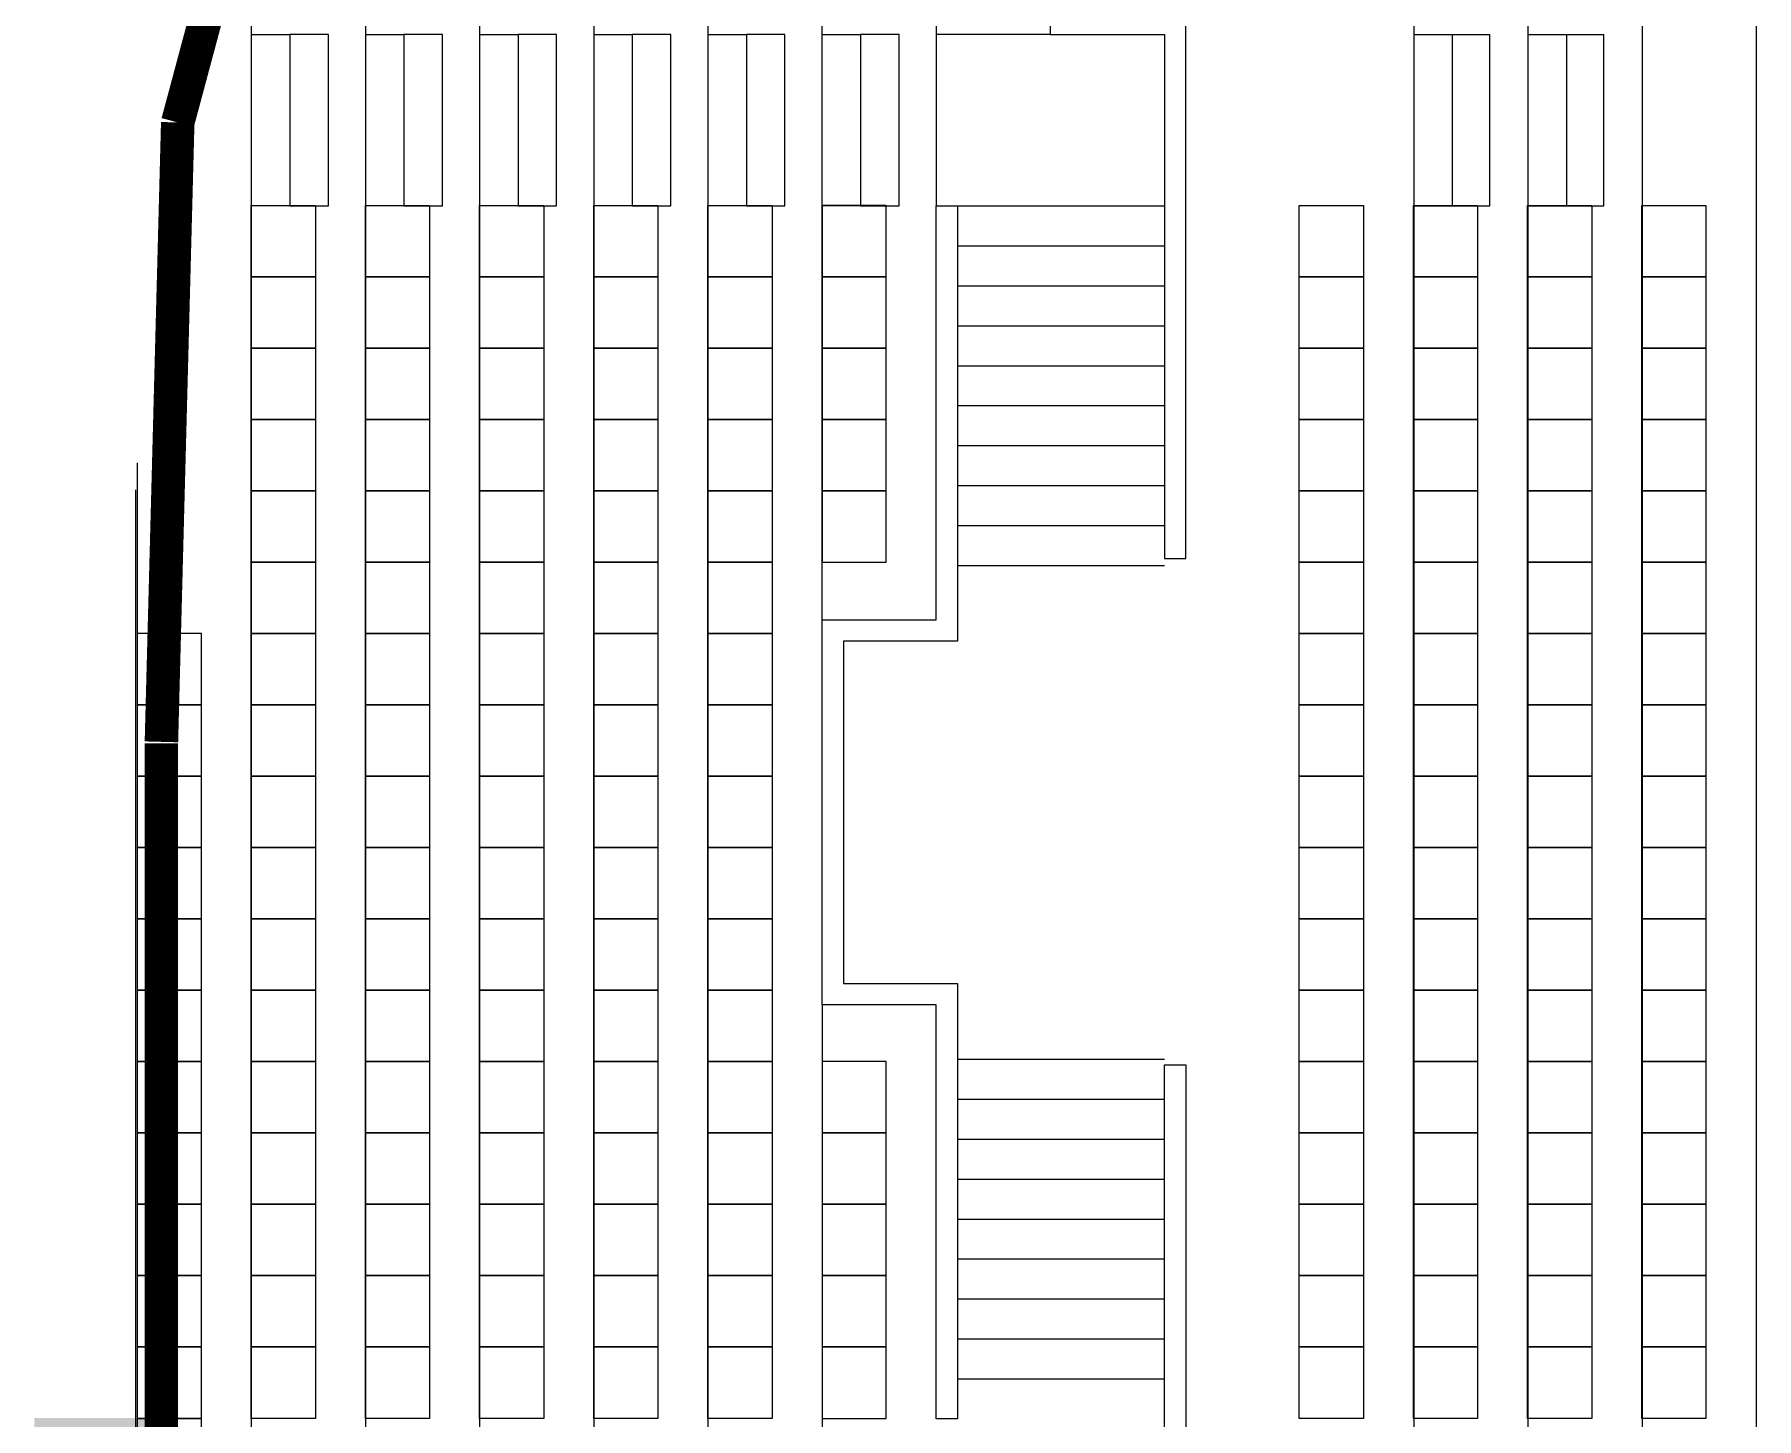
# Model space of a CAD drawing. Header units: millimetres. Extents: x -30921 to 91963, y -65754 to 26853.
# Drawn here: x -30902 to -18832, y -5669 to 4031 of the extents above; entities that cross this region are included whole.
import ezdxf

# ---------------------------------------------------------------- set-up
doc = ezdxf.new("R2010")
doc.units = ezdxf.units.MM
doc.header["$LTSCALE"] = 0.1
doc.header["$MEASUREMENT"] = 0
for name, color, linetype in [('GRADIN ESCALIER', 7, 'CONTINUOUS'), ('GRADINS_FIXES_BAS', 7, 'CONTINUOUS'), ('GRADINS_FIXES_HAUT', 7, 'CONTINUOUS'), ('SALLE CONTOUR', 7, 'CONTINUOUS')]:
    doc.layers.add(name, color=color, linetype=linetype)

msp = doc.modelspace()

# ---------------------------------------------------------------- hatches: boundary and pattern name
at = {"layer": 'SALLE CONTOUR', "linetype": 'Continuous'}
msp.add_hatch(color=256, dxfattribs=at).paths.add_polyline_path([(-30901.57, -5665.793), (-30901.57, -6665.793), (-29901.57, -6665.793), (-29901.57, -5665.793)])

# ---------------------------------------------------------------- linework, layer by layer
at = {"layer": 'GRADIN ESCALIER', "color": 7, "linetype": 'Continuous'}
for p, q in [((-27781.629, 8359.876), (-27781.629, -20820.124)), ((-26981.629, 8359.876), (-26981.629, -20820.124)), ((-26181.629, 8359.876), (-26181.629, -17670.124)), ((-25381.628, -70.124), (-25381.628, 8359.876)), ((-24581.628, 8359.876), (-24581.628, 2829.876)), ((-28581.628, 8189.876), (-28581.628, -20820.124)), ((-29381.628, 5819.876), (-29381.628, -20820.124)), ((-23781.629, 4029.876), (-24581.628, 4029.876)), ((-21231.629, 4029.876), (-20701.629, 4029.876)), ((-20961.629, 2829.876), (-20961.629, 4029.876)), ((-20701.629, 2829.876), (-20701.629, 4029.876)), ((-20431.629, 4029.876), (-19901.628, 4029.876)), ((-20161.629, 2829.876), (-20161.629, 4029.876)), ((-19901.628, 2829.876), (-19901.628, 4029.876)), ((-29111.629, 2829.876), (-29381.628, 2829.876)), ((-28311.629, 2829.876), (-28581.628, 2829.876)), ((-27511.628, 2829.876), (-27781.629, 2829.876)), ((-26711.629, 2829.876), (-26981.629, 2829.876)), ((-25911.629, 2829.876), (-26181.629, 2829.876)), ((-25111.629, 2829.876), (-25381.628, 2829.876)), ((-24431.629, 2829.876), (-22981.629, 2829.876)), ((-24431.629, 2829.876), (-22981.629, 2829.876)), ((-21231.629, 2829.876), (-20701.629, 2829.876)), ((-20431.629, 2829.876), (-19901.628, 2829.876)), ((-24431.629, 2549.876), (-22981.629, 2549.876)), ((-24431.629, 2269.876), (-22981.629, 2269.876)), ((-24431.629, 1989.876), (-22981.629, 1989.876)), ((-24431.629, 1709.876), (-22981.629, 1709.876)), ((-24431.629, 1429.876), (-22981.629, 1429.876)), ((-24431.629, 1149.876), (-22981.629, 1149.876)), ((-30181.629, 1029.876), (-30181.629, -20820.124)), ((-24431.629, 869.876), (-22981.629, 869.876)), ((-30191.628, -42480.124), (-30191.628, 839.876)), ((-24431.629, 589.876), (-22981.629, 589.876)), ((-24431.629, 309.876), (-22981.629, 309.876)), ((-25381.628, -2770.124), (-25381.628, -17670.124)), ((-24431.629, -3150.124), (-22981.629, -3150.124)), ((-24431.629, -3430.124), (-22981.629, -3430.124)), ((-24431.629, -3710.124), (-22981.629, -3710.124)), ((-24431.629, -3990.124), (-22981.629, -3990.124)), ((-24431.629, -4270.124), (-22981.629, -4270.124)), ((-24431.629, -4550.124), (-22981.629, -4550.124)), ((-24431.629, -4830.124), (-22981.629, -4830.124)), ((-24431.629, -5110.124), (-22981.629, -5110.124)), ((-24431.629, -5390.124), (-22981.629, -5390.124))]:
    msp.add_line(p, q, dxfattribs=at)
for points in [[(-21231.629, -50010.124), (-21231.629, 8369.876)], [(-20431.629, -50000.124), (-20431.629, 8369.876)], [(-19631.628, -50000.124), (-19631.628, 8369.876)], [(-18831.628, -50000.124), (-18831.628, 8369.876)], [(-29381.628, 4029.876), (-29111.629, 4029.876), (-29111.629, 2829.876), (-28841.629, 2829.876), (-28841.629, 4029.876), (-29111.629, 4029.876)], [(-28581.628, 4029.876), (-28311.629, 4029.876), (-28311.629, 2829.876), (-28041.628, 2829.876), (-28041.628, 4029.876), (-28311.629, 4029.876)], [(-27781.629, 4029.876), (-27511.628, 4029.876), (-27511.628, 2829.876), (-27241.628, 2829.876), (-27241.628, 4029.876), (-27511.628, 4029.876)], [(-26981.629, 4029.876), (-26711.629, 4029.876), (-26711.629, 2829.876), (-26441.628, 2829.876), (-26441.628, 4029.876), (-26711.629, 4029.876)], [(-26181.629, 4029.876), (-25911.629, 4029.876), (-25911.629, 2829.876), (-25641.629, 2829.876), (-25641.629, 4029.876), (-25911.629, 4029.876)], [(-25381.628, 4029.876), (-25111.629, 4029.876), (-25111.629, 2829.876), (-24841.629, 2829.876), (-24841.629, 4029.876), (-25111.629, 4029.876)]]:
    msp.add_lwpolyline(points, dxfattribs=at)
for points in [[(-23781.629, 4029.876), (-22981.629, 4029.876), (-22981.629, 359.876), (-22831.628, 359.876), (-22831.628, 4179.876), (-23781.629, 4179.876)], [(-24581.628, 2829.876), (-24431.629, 2829.876), (-24431.629, -220.124), (-25231.629, -220.124), (-25231.629, -2620.124), (-24431.629, -2620.124), (-24431.629, -5670.124), (-24581.628, -5670.124), (-24581.628, -2770.124), (-25381.628, -2770.124), (-25381.628, -2620.124), (-25381.628, -220.124), (-25381.628, -70.124), (-24581.628, -70.124)], [(-23781.629, -6870.124), (-22981.629, -6870.124), (-22981.629, -3190.124), (-22831.628, -3190.124), (-22831.628, -7020.124), (-23781.629, -7020.124)]]:
    msp.add_lwpolyline(points, close=True, dxfattribs=at)
at = {"layer": 'GRADINS_FIXES_BAS', "color": 7, "linetype": 'Continuous'}
for points in [[(-22036.629, 2832.876), (-21586.629, 2832.876), (-21586.629, 2332.876), (-22036.629, 2332.876)], [(-21236.628, 2832.876), (-20786.629, 2832.876), (-20786.629, 2332.876), (-21236.628, 2332.876)], [(-20436.628, 2832.876), (-19986.628, 2832.876), (-19986.628, 2332.876), (-20436.628, 2332.876)], [(-19636.628, 2832.876), (-19186.628, 2832.876), (-19186.628, 2332.876), (-19636.628, 2332.876)], [(-22036.629, 2332.876), (-21586.629, 2332.876), (-21586.629, 1832.876), (-22036.629, 1832.876)], [(-21236.628, 2332.876), (-20786.629, 2332.876), (-20786.629, 1832.876), (-21236.628, 1832.876)], [(-20436.628, 2332.876), (-19986.628, 2332.876), (-19986.628, 1832.876), (-20436.628, 1832.876)], [(-19636.628, 2332.876), (-19186.628, 2332.876), (-19186.628, 1832.876), (-19636.628, 1832.876)], [(-22036.629, 1832.876), (-21586.629, 1832.876), (-21586.629, 1332.876), (-22036.629, 1332.876)], [(-21236.628, 1832.876), (-20786.629, 1832.876), (-20786.629, 1332.876), (-21236.628, 1332.876)], [(-20436.628, 1832.876), (-19986.628, 1832.876), (-19986.628, 1332.876), (-20436.628, 1332.876)], [(-19636.628, 1832.876), (-19186.628, 1832.876), (-19186.628, 1332.876), (-19636.628, 1332.876)], [(-22036.629, 1332.876), (-21586.629, 1332.876), (-21586.629, 832.876), (-22036.629, 832.876)], [(-21236.628, 1332.876), (-20786.629, 1332.876), (-20786.629, 832.876), (-21236.628, 832.876)], [(-20436.628, 1332.876), (-19986.628, 1332.876), (-19986.628, 832.876), (-20436.628, 832.876)], [(-19636.628, 1332.876), (-19186.628, 1332.876), (-19186.628, 832.876), (-19636.628, 832.876)], [(-22036.629, 832.876), (-21586.629, 832.876), (-21586.629, 332.876), (-22036.629, 332.876)], [(-21236.628, 832.876), (-20786.629, 832.876), (-20786.629, 332.876), (-21236.628, 332.876)], [(-20436.628, 832.876), (-19986.628, 832.876), (-19986.628, 332.876), (-20436.628, 332.876)], [(-19636.628, 832.876), (-19186.628, 832.876), (-19186.628, 332.876), (-19636.628, 332.876)], [(-22036.629, 332.876), (-21586.629, 332.876), (-21586.629, -167.124), (-22036.629, -167.124)], [(-21236.628, 332.876), (-20786.629, 332.876), (-20786.629, -167.124), (-21236.628, -167.124)], [(-20436.628, 332.876), (-19986.628, 332.876), (-19986.628, -167.124), (-20436.628, -167.124)], [(-19636.628, 332.876), (-19186.628, 332.876), (-19186.628, -167.124), (-19636.628, -167.124)], [(-22036.629, -167.124), (-21586.629, -167.124), (-21586.629, -667.124), (-22036.629, -667.124)], [(-21236.628, -167.124), (-20786.629, -167.124), (-20786.629, -667.124), (-21236.628, -667.124)], [(-20436.628, -167.124), (-19986.628, -167.124), (-19986.628, -667.124), (-20436.628, -667.124)], [(-19636.628, -167.124), (-19186.628, -167.124), (-19186.628, -667.124), (-19636.628, -667.124)], [(-22036.629, -667.124), (-21586.629, -667.124), (-21586.629, -1167.124), (-22036.629, -1167.124)], [(-21236.628, -667.124), (-20786.629, -667.124), (-20786.629, -1167.124), (-21236.628, -1167.124)], [(-20436.628, -667.124), (-19986.628, -667.124), (-19986.628, -1167.124), (-20436.628, -1167.124)], [(-19636.628, -667.124), (-19186.628, -667.124), (-19186.628, -1167.124), (-19636.628, -1167.124)], [(-22036.629, -1167.124), (-21586.629, -1167.124), (-21586.629, -1667.124), (-22036.629, -1667.124)], [(-21236.628, -1167.124), (-20786.629, -1167.124), (-20786.629, -1667.124), (-21236.628, -1667.124)], [(-20436.628, -1167.124), (-19986.628, -1167.124), (-19986.628, -1667.124), (-20436.628, -1667.124)], [(-19636.628, -1167.124), (-19186.628, -1167.124), (-19186.628, -1667.124), (-19636.628, -1667.124)], [(-22036.629, -1667.124), (-21586.629, -1667.124), (-21586.629, -2167.124), (-22036.629, -2167.124)], [(-21236.628, -1667.124), (-20786.629, -1667.124), (-20786.629, -2167.124), (-21236.628, -2167.124)], [(-20436.628, -1667.124), (-19986.628, -1667.124), (-19986.628, -2167.124), (-20436.628, -2167.124)], [(-19636.628, -1667.124), (-19186.628, -1667.124), (-19186.628, -2167.124), (-19636.628, -2167.124)], [(-22036.629, -2167.124), (-21586.629, -2167.124), (-21586.629, -2667.124), (-22036.629, -2667.124)], [(-21236.628, -2167.124), (-20786.629, -2167.124), (-20786.629, -2667.124), (-21236.628, -2667.124)], [(-20436.628, -2167.124), (-19986.628, -2167.124), (-19986.628, -2667.124), (-20436.628, -2667.124)], [(-19636.628, -2167.124), (-19186.628, -2167.124), (-19186.628, -2667.124), (-19636.628, -2667.124)], [(-22036.629, -2667.124), (-21586.629, -2667.124), (-21586.629, -3167.124), (-22036.629, -3167.124)], [(-21236.628, -2667.124), (-20786.629, -2667.124), (-20786.629, -3167.124), (-21236.628, -3167.124)], [(-20436.628, -2667.124), (-19986.628, -2667.124), (-19986.628, -3167.124), (-20436.628, -3167.124)], [(-19636.628, -2667.124), (-19186.628, -2667.124), (-19186.628, -3167.124), (-19636.628, -3167.124)], [(-22036.629, -3167.124), (-21586.629, -3167.124), (-21586.629, -3667.124), (-22036.629, -3667.124)], [(-21236.628, -3167.124), (-20786.629, -3167.124), (-20786.629, -3667.124), (-21236.628, -3667.124)], [(-20436.628, -3167.124), (-19986.628, -3167.124), (-19986.628, -3667.124), (-20436.628, -3667.124)], [(-19636.628, -3167.124), (-19186.628, -3167.124), (-19186.628, -3667.124), (-19636.628, -3667.124)], [(-22036.629, -3667.124), (-21586.629, -3667.124), (-21586.629, -4167.124), (-22036.629, -4167.124)], [(-21236.628, -3667.124), (-20786.629, -3667.124), (-20786.629, -4167.124), (-21236.628, -4167.124)], [(-20436.628, -3667.124), (-19986.628, -3667.124), (-19986.628, -4167.124), (-20436.628, -4167.124)], [(-19636.628, -3667.124), (-19186.628, -3667.124), (-19186.628, -4167.124), (-19636.628, -4167.124)], [(-22036.629, -4167.124), (-21586.629, -4167.124), (-21586.629, -4667.124), (-22036.629, -4667.124)], [(-21236.628, -4167.124), (-20786.629, -4167.124), (-20786.629, -4667.124), (-21236.628, -4667.124)], [(-20436.628, -4167.124), (-19986.628, -4167.124), (-19986.628, -4667.124), (-20436.628, -4667.124)], [(-19636.628, -4167.124), (-19186.628, -4167.124), (-19186.628, -4667.124), (-19636.628, -4667.124)], [(-22036.629, -4667.124), (-21586.629, -4667.124), (-21586.629, -5167.124), (-22036.629, -5167.124)], [(-21236.628, -4667.124), (-20786.629, -4667.124), (-20786.629, -5167.124), (-21236.628, -5167.124)], [(-20436.628, -4667.124), (-19986.628, -4667.124), (-19986.628, -5167.124), (-20436.628, -5167.124)], [(-19636.628, -4667.124), (-19186.628, -4667.124), (-19186.628, -5167.124), (-19636.628, -5167.124)], [(-22036.629, -5167.124), (-21586.629, -5167.124), (-21586.629, -5667.124), (-22036.629, -5667.124)], [(-21236.628, -5167.124), (-20786.629, -5167.124), (-20786.629, -5667.124), (-21236.628, -5667.124)], [(-20436.628, -5167.124), (-19986.628, -5167.124), (-19986.628, -5667.124), (-20436.628, -5667.124)], [(-19636.628, -5167.124), (-19186.628, -5167.124), (-19186.628, -5667.124), (-19636.628, -5667.124)]]:
    msp.add_lwpolyline(points, close=True, dxfattribs=at)
at = {"layer": 'GRADINS_FIXES_HAUT', "color": 7, "linetype": 'Continuous'}
for points in [[(-28931.629, 2332.876), (-29381.628, 2332.876), (-29381.628, 2832.876), (-28931.629, 2832.876)], [(-28131.628, 2332.876), (-28581.628, 2332.876), (-28581.628, 2832.876), (-28131.628, 2832.876)], [(-27331.628, 2332.876), (-27781.629, 2332.876), (-27781.629, 2832.876), (-27331.628, 2832.876)], [(-26531.629, 2332.876), (-26981.629, 2332.876), (-26981.629, 2832.876), (-26531.629, 2832.876)], [(-25731.629, 2332.876), (-26181.629, 2332.876), (-26181.629, 2832.876), (-25731.629, 2832.876)], [(-24931.629, 2832.876), (-25381.628, 2832.876), (-25381.628, 2332.876), (-24931.629, 2332.876)], [(-28931.629, 1832.876), (-29381.628, 1832.876), (-29381.628, 2332.876), (-28931.629, 2332.876)], [(-28131.628, 1832.876), (-28581.628, 1832.876), (-28581.628, 2332.876), (-28131.628, 2332.876)], [(-27331.628, 1832.876), (-27781.629, 1832.876), (-27781.629, 2332.876), (-27331.628, 2332.876)], [(-26531.629, 1832.876), (-26981.629, 1832.876), (-26981.629, 2332.876), (-26531.629, 2332.876)], [(-25731.629, 1832.876), (-26181.629, 1832.876), (-26181.629, 2332.876), (-25731.629, 2332.876)], [(-24931.629, 2332.876), (-25381.628, 2332.876), (-25381.628, 1832.876), (-24931.629, 1832.876)], [(-28931.629, 1332.876), (-29381.628, 1332.876), (-29381.628, 1832.876), (-28931.629, 1832.876)], [(-28131.628, 1332.876), (-28581.628, 1332.876), (-28581.628, 1832.876), (-28131.628, 1832.876)], [(-27331.628, 1332.876), (-27781.629, 1332.876), (-27781.629, 1832.876), (-27331.628, 1832.876)], [(-26531.629, 1332.876), (-26981.629, 1332.876), (-26981.629, 1832.876), (-26531.629, 1832.876)], [(-25731.629, 1332.876), (-26181.629, 1332.876), (-26181.629, 1832.876), (-25731.629, 1832.876)], [(-24931.629, 1832.876), (-25381.628, 1832.876), (-25381.628, 1332.876), (-24931.629, 1332.876)], [(-28931.629, 832.876), (-29381.628, 832.876), (-29381.628, 1332.876), (-28931.629, 1332.876)], [(-28131.628, 832.876), (-28581.628, 832.876), (-28581.628, 1332.876), (-28131.628, 1332.876)], [(-27331.628, 832.876), (-27781.629, 832.876), (-27781.629, 1332.876), (-27331.628, 1332.876)], [(-26531.629, 832.876), (-26981.629, 832.876), (-26981.629, 1332.876), (-26531.629, 1332.876)], [(-25731.629, 832.876), (-26181.629, 832.876), (-26181.629, 1332.876), (-25731.629, 1332.876)], [(-24931.629, 1332.876), (-25381.628, 1332.876), (-25381.628, 832.876), (-24931.629, 832.876)], [(-28931.629, 332.876), (-29381.628, 332.876), (-29381.628, 832.876), (-28931.629, 832.876)], [(-28131.628, 332.876), (-28581.628, 332.876), (-28581.628, 832.876), (-28131.628, 832.876)], [(-27331.628, 332.876), (-27781.629, 332.876), (-27781.629, 832.876), (-27331.628, 832.876)], [(-26531.629, 332.876), (-26981.629, 332.876), (-26981.629, 832.876), (-26531.629, 832.876)], [(-25731.629, 332.876), (-26181.629, 332.876), (-26181.629, 832.876), (-25731.629, 832.876)], [(-24931.629, 832.876), (-25381.628, 832.876), (-25381.628, 332.876), (-24931.629, 332.876)], [(-28931.629, -167.124), (-29381.628, -167.124), (-29381.628, 332.876), (-28931.629, 332.876)], [(-28131.628, -167.124), (-28581.628, -167.124), (-28581.628, 332.876), (-28131.628, 332.876)], [(-27331.628, -167.124), (-27781.629, -167.124), (-27781.629, 332.876), (-27331.628, 332.876)], [(-26531.629, -167.124), (-26981.629, -167.124), (-26981.629, 332.876), (-26531.629, 332.876)], [(-25731.629, -167.124), (-26181.629, -167.124), (-26181.629, 332.876), (-25731.629, 332.876)], [(-29731.629, -167.124), (-30181.629, -167.124), (-30181.629, -667.124), (-29731.629, -667.124)], [(-28931.629, -667.124), (-29381.628, -667.124), (-29381.628, -167.124), (-28931.629, -167.124)], [(-28131.628, -667.124), (-28581.628, -667.124), (-28581.628, -167.124), (-28131.628, -167.124)], [(-27331.628, -667.124), (-27781.629, -667.124), (-27781.629, -167.124), (-27331.628, -167.124)], [(-26531.629, -667.124), (-26981.629, -667.124), (-26981.629, -167.124), (-26531.629, -167.124)], [(-25731.629, -667.124), (-26181.629, -667.124), (-26181.629, -167.124), (-25731.629, -167.124)], [(-29731.629, -667.124), (-30181.629, -667.124), (-30181.629, -1167.124), (-29731.629, -1167.124)], [(-28931.629, -1167.124), (-29381.628, -1167.124), (-29381.628, -667.124), (-28931.629, -667.124)], [(-28131.628, -1167.124), (-28581.628, -1167.124), (-28581.628, -667.124), (-28131.628, -667.124)], [(-27331.628, -1167.124), (-27781.629, -1167.124), (-27781.629, -667.124), (-27331.628, -667.124)], [(-26531.629, -1167.124), (-26981.629, -1167.124), (-26981.629, -667.124), (-26531.629, -667.124)], [(-25731.629, -1167.124), (-26181.629, -1167.124), (-26181.629, -667.124), (-25731.629, -667.124)], [(-29731.629, -1167.124), (-30181.629, -1167.124), (-30181.629, -1667.124), (-29731.629, -1667.124)], [(-28931.629, -1667.124), (-29381.628, -1667.124), (-29381.628, -1167.124), (-28931.629, -1167.124)], [(-28131.628, -1667.124), (-28581.628, -1667.124), (-28581.628, -1167.124), (-28131.628, -1167.124)], [(-27331.628, -1667.124), (-27781.629, -1667.124), (-27781.629, -1167.124), (-27331.628, -1167.124)], [(-26531.629, -1667.124), (-26981.629, -1667.124), (-26981.629, -1167.124), (-26531.629, -1167.124)], [(-25731.629, -1667.124), (-26181.629, -1667.124), (-26181.629, -1167.124), (-25731.629, -1167.124)], [(-29731.629, -1667.124), (-30181.629, -1667.124), (-30181.629, -2167.124), (-29731.629, -2167.124)], [(-28931.629, -2167.124), (-29381.628, -2167.124), (-29381.628, -1667.124), (-28931.629, -1667.124)], [(-28131.628, -2167.124), (-28581.628, -2167.124), (-28581.628, -1667.124), (-28131.628, -1667.124)], [(-27331.628, -2167.124), (-27781.629, -2167.124), (-27781.629, -1667.124), (-27331.628, -1667.124)], [(-26531.629, -2167.124), (-26981.629, -2167.124), (-26981.629, -1667.124), (-26531.629, -1667.124)], [(-25731.629, -2167.124), (-26181.629, -2167.124), (-26181.629, -1667.124), (-25731.629, -1667.124)], [(-29731.629, -2167.124), (-30181.629, -2167.124), (-30181.629, -2667.124), (-29731.629, -2667.124)], [(-28931.629, -2667.124), (-29381.628, -2667.124), (-29381.628, -2167.124), (-28931.629, -2167.124)], [(-28131.628, -2667.124), (-28581.628, -2667.124), (-28581.628, -2167.124), (-28131.628, -2167.124)], [(-27331.628, -2667.124), (-27781.629, -2667.124), (-27781.629, -2167.124), (-27331.628, -2167.124)], [(-26531.629, -2667.124), (-26981.629, -2667.124), (-26981.629, -2167.124), (-26531.629, -2167.124)], [(-25731.629, -2667.124), (-26181.629, -2667.124), (-26181.629, -2167.124), (-25731.629, -2167.124)], [(-29731.629, -2667.124), (-30181.629, -2667.124), (-30181.629, -3167.124), (-29731.629, -3167.124)], [(-28931.629, -3167.124), (-29381.628, -3167.124), (-29381.628, -2667.124), (-28931.629, -2667.124)], [(-28131.628, -3167.124), (-28581.628, -3167.124), (-28581.628, -2667.124), (-28131.628, -2667.124)], [(-27331.628, -3167.124), (-27781.629, -3167.124), (-27781.629, -2667.124), (-27331.628, -2667.124)], [(-26531.629, -3167.124), (-26981.629, -3167.124), (-26981.629, -2667.124), (-26531.629, -2667.124)], [(-25731.629, -3167.124), (-26181.629, -3167.124), (-26181.629, -2667.124), (-25731.629, -2667.124)], [(-29731.629, -3167.124), (-30181.629, -3167.124), (-30181.629, -3667.124), (-29731.629, -3667.124)], [(-28931.629, -3667.124), (-29381.628, -3667.124), (-29381.628, -3167.124), (-28931.629, -3167.124)], [(-28131.628, -3667.124), (-28581.628, -3667.124), (-28581.628, -3167.124), (-28131.628, -3167.124)], [(-27331.628, -3667.124), (-27781.629, -3667.124), (-27781.629, -3167.124), (-27331.628, -3167.124)], [(-26531.629, -3667.124), (-26981.629, -3667.124), (-26981.629, -3167.124), (-26531.629, -3167.124)], [(-25731.629, -3667.124), (-26181.629, -3667.124), (-26181.629, -3167.124), (-25731.629, -3167.124)], [(-24931.629, -3167.124), (-25381.628, -3167.124), (-25381.628, -3667.124), (-24931.629, -3667.124)], [(-29731.629, -3667.124), (-30181.629, -3667.124), (-30181.629, -4167.124), (-29731.629, -4167.124)], [(-28931.629, -4167.124), (-29381.628, -4167.124), (-29381.628, -3667.124), (-28931.629, -3667.124)], [(-28131.628, -4167.124), (-28581.628, -4167.124), (-28581.628, -3667.124), (-28131.628, -3667.124)], [(-27331.628, -4167.124), (-27781.629, -4167.124), (-27781.629, -3667.124), (-27331.628, -3667.124)], [(-26531.629, -4167.124), (-26981.629, -4167.124), (-26981.629, -3667.124), (-26531.629, -3667.124)], [(-25731.629, -4167.124), (-26181.629, -4167.124), (-26181.629, -3667.124), (-25731.629, -3667.124)], [(-24931.629, -3667.124), (-25381.628, -3667.124), (-25381.628, -4167.124), (-24931.629, -4167.124)], [(-29731.629, -4167.124), (-30181.629, -4167.124), (-30181.629, -4667.124), (-29731.629, -4667.124)], [(-28931.629, -4667.124), (-29381.628, -4667.124), (-29381.628, -4167.124), (-28931.629, -4167.124)], [(-28131.628, -4667.124), (-28581.628, -4667.124), (-28581.628, -4167.124), (-28131.628, -4167.124)], [(-27331.628, -4667.124), (-27781.629, -4667.124), (-27781.629, -4167.124), (-27331.628, -4167.124)], [(-26531.629, -4667.124), (-26981.629, -4667.124), (-26981.629, -4167.124), (-26531.629, -4167.124)], [(-25731.629, -4667.124), (-26181.629, -4667.124), (-26181.629, -4167.124), (-25731.629, -4167.124)], [(-24931.629, -4167.124), (-25381.628, -4167.124), (-25381.628, -4667.124), (-24931.629, -4667.124)], [(-29731.629, -4667.124), (-30181.629, -4667.124), (-30181.629, -5167.124), (-29731.629, -5167.124)], [(-28931.629, -5167.124), (-29381.628, -5167.124), (-29381.628, -4667.124), (-28931.629, -4667.124)], [(-28131.628, -5167.124), (-28581.628, -5167.124), (-28581.628, -4667.124), (-28131.628, -4667.124)], [(-27331.628, -5167.124), (-27781.629, -5167.124), (-27781.629, -4667.124), (-27331.628, -4667.124)], [(-26531.629, -5167.124), (-26981.629, -5167.124), (-26981.629, -4667.124), (-26531.629, -4667.124)], [(-25731.629, -5167.124), (-26181.629, -5167.124), (-26181.629, -4667.124), (-25731.629, -4667.124)], [(-24931.629, -4667.124), (-25381.628, -4667.124), (-25381.628, -5167.124), (-24931.629, -5167.124)], [(-29731.629, -5167.124), (-30181.629, -5167.124), (-30181.629, -5667.124), (-29731.629, -5667.124)], [(-28931.629, -5667.124), (-29381.628, -5667.124), (-29381.628, -5167.124), (-28931.629, -5167.124)], [(-28131.628, -5667.124), (-28581.628, -5667.124), (-28581.628, -5167.124), (-28131.628, -5167.124)], [(-27331.628, -5667.124), (-27781.629, -5667.124), (-27781.629, -5167.124), (-27331.628, -5167.124)], [(-26531.629, -5667.124), (-26981.629, -5667.124), (-26981.629, -5167.124), (-26531.629, -5167.124)], [(-25731.629, -5667.124), (-26181.629, -5667.124), (-26181.629, -5167.124), (-25731.629, -5167.124)], [(-24931.629, -5167.124), (-25381.628, -5167.124), (-25381.628, -5667.124), (-24931.629, -5667.124)], [(-29731.629, -5667.124), (-30181.629, -5667.124), (-30181.629, -6167.124), (-29731.629, -6167.124)]]:
    msp.add_lwpolyline(points, close=True, dxfattribs=at)
at = {"layer": 'SALLE CONTOUR', "color": 7, "linetype": 'Continuous', "const_width": 234.696}
for points in [[(-28767.709, 7624.317), (-29897.236, 3414.726)], [(-29897.236, 3414.726), (-30011.628, -926.136)], [(-30011.628, -40637.124), (-30011.628, -937.124)]]:
    msp.add_lwpolyline(points, dxfattribs=at)

doc.saveas('drawing.dxf')
